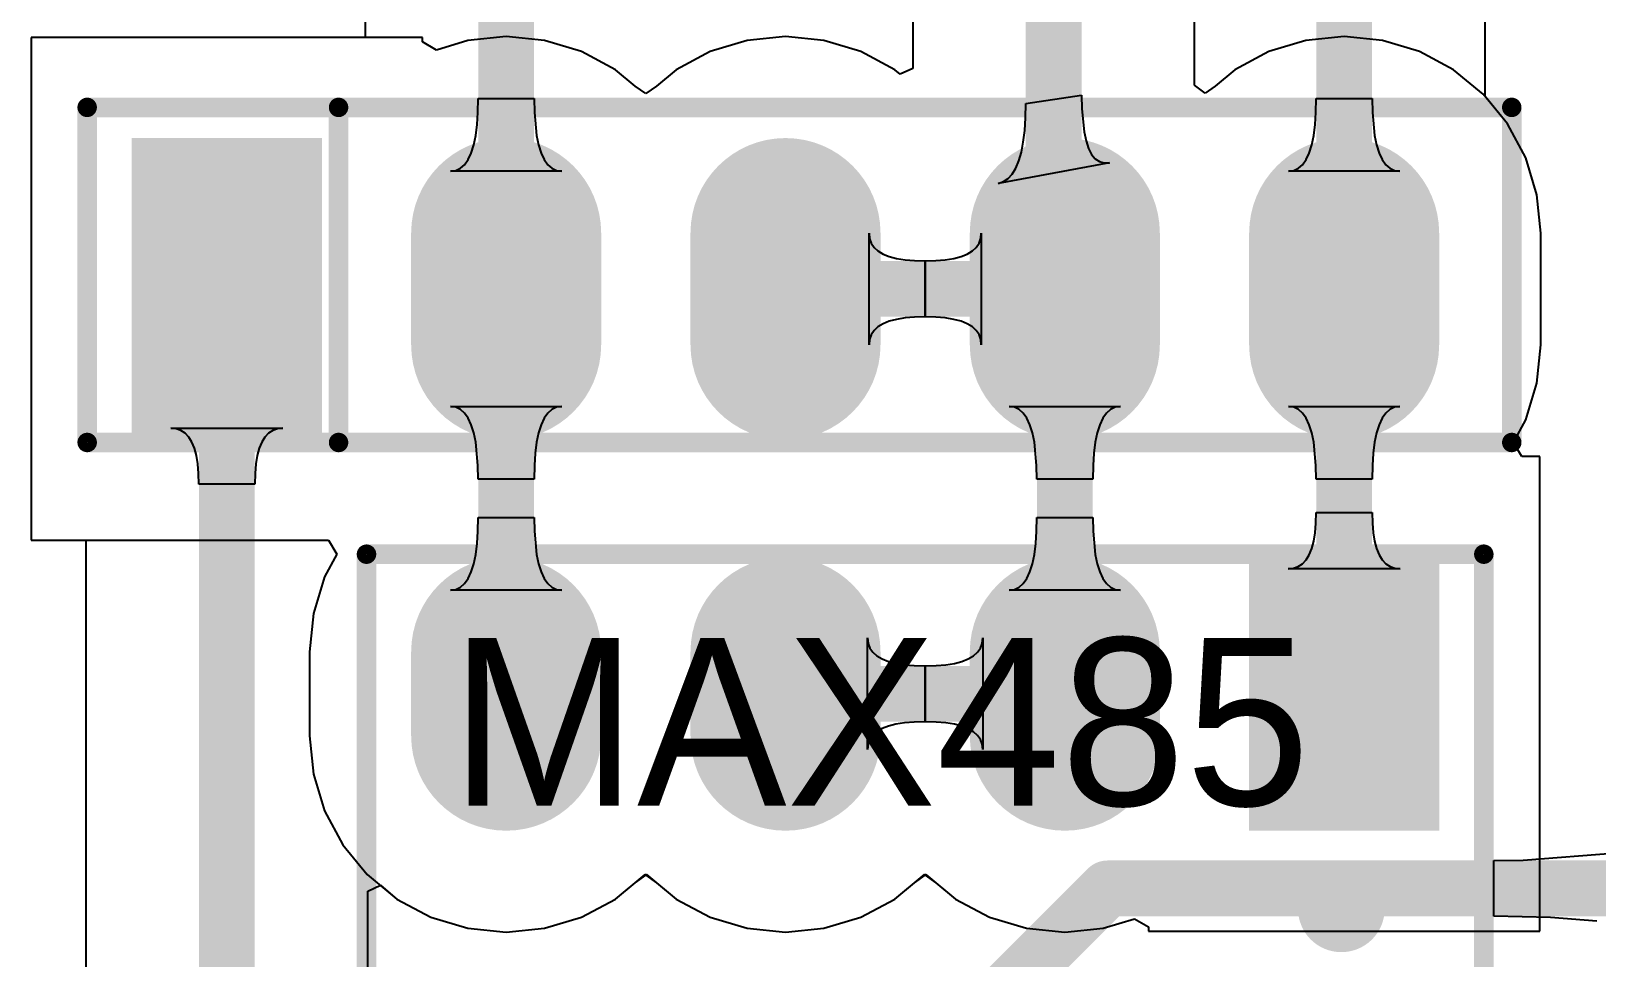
# Model space of a CAD drawing. Header units: millimetres. Extents: x 0 to 190, y 0 to 100.
# Drawn here: x 8.89 to 23.12, y 24.78 to 33.2 of the extents above; entities that cross this region are included whole.
import ezdxf

# ---------------------------------------------------------------- set-up
doc = ezdxf.new("R2010")
doc.units = ezdxf.units.MM
for name, color, linetype in [('BottomLayer', 5, 'Continuous'), ('BottomSolder', 6, 'Continuous'), ('MultiLayer', 9, 'Continuous'), ('PadHoleLayer', 156, 'Continuous'), ('TopLayer', 1, 'Continuous'), ('TopOverlay', 2, 'Continuous'), ('TopSolder', 216, 'Continuous')]:
    doc.layers.add(name, color=color, linetype=linetype)

msp = doc.modelspace()

# ---------------------------------------------------------------- hatches: boundary and pattern name
at = {"layer": 'BottomLayer'}
for points in [[(9.906, 32.131), (11.43, 32.131), (11.43, 29.591), (9.906, 29.591)], [(21.59, 28.321), (21.59, 26.035), (20.066, 26.035), (20.066, 28.321)]]:
    msp.add_hatch(color=5, dxfattribs=at).paths.add_polyline_path(points)
h = msp.add_hatch(color=5, dxfattribs=at)
edge = h.paths.add_edge_path()
edge.add_arc((13.208, 30.353), 0.762, 180, 360)
edge.add_line((13.97, 30.353), (13.97, 31.369))
edge.add_arc((13.208, 31.369), 0.762, 0, 180)
edge.add_line((12.446, 31.369), (12.446, 30.353))
h = msp.add_hatch(color=5, dxfattribs=at)
edge = h.paths.add_edge_path()
edge.add_arc((15.748, 30.353), 0.762, 180, 360)
edge.add_line((16.51, 30.353), (16.51, 31.369))
edge.add_arc((15.748, 31.369), 0.762, 0, 180)
edge.add_line((14.986, 31.369), (14.986, 30.353))
h = msp.add_hatch(color=5, dxfattribs=at)
edge = h.paths.add_edge_path()
edge.add_arc((18.288, 30.353), 0.762, 180, 360)
edge.add_line((19.05, 30.353), (19.05, 31.369))
edge.add_arc((18.288, 31.369), 0.762, 0, 180)
edge.add_line((17.526, 31.369), (17.526, 30.353))
h = msp.add_hatch(color=5, dxfattribs=at)
edge = h.paths.add_edge_path()
edge.add_arc((20.828, 30.353), 0.762, 180, 360)
edge.add_line((21.59, 30.353), (21.59, 31.369))
edge.add_arc((20.828, 31.369), 0.762, 0, 180)
edge.add_line((20.066, 31.369), (20.066, 30.353))
h = msp.add_hatch(color=5, dxfattribs=at)
edge = h.paths.add_edge_path()
edge.add_arc((13.208, 27.559), 0.762, 0, 180)
edge.add_line((12.446, 27.559), (12.446, 26.797))
edge.add_arc((13.208, 26.797), 0.762, 180, 360)
edge.add_line((13.97, 26.797), (13.97, 27.559))
h = msp.add_hatch(color=5, dxfattribs=at)
edge = h.paths.add_edge_path()
edge.add_arc((15.748, 27.559), 0.762, 0, 180)
edge.add_line((14.986, 27.559), (14.986, 26.797))
edge.add_arc((15.748, 26.797), 0.762, 180, 360)
edge.add_line((16.51, 26.797), (16.51, 27.559))
h = msp.add_hatch(color=5, dxfattribs=at)
edge = h.paths.add_edge_path()
edge.add_arc((18.288, 27.559), 0.762, 0, 180)
edge.add_line((17.526, 27.559), (17.526, 26.797))
edge.add_arc((18.288, 26.797), 0.762, 180, 360)
edge.add_line((19.05, 26.797), (19.05, 27.559))
at = {"layer": 'BottomSolder'}
for points in [[(9.804, 32.233), (11.532, 32.233), (11.532, 29.489), (9.804, 29.489)], [(21.692, 28.423), (21.692, 25.933), (19.964, 25.933), (19.964, 28.423)]]:
    msp.add_hatch(color=6, dxfattribs=at).paths.add_polyline_path(points)
h = msp.add_hatch(color=6, dxfattribs=at)
edge = h.paths.add_edge_path()
edge.add_arc((13.208, 30.353), 0.864, 180, 360)
edge.add_line((14.072, 30.353), (14.072, 31.369))
edge.add_arc((13.208, 31.369), 0.864, 0, 180)
edge.add_line((12.344, 31.369), (12.344, 30.353))
h = msp.add_hatch(color=6, dxfattribs=at)
edge = h.paths.add_edge_path()
edge.add_arc((15.748, 30.353), 0.864, 180, 360)
edge.add_line((16.612, 30.353), (16.612, 31.369))
edge.add_arc((15.748, 31.369), 0.864, 0, 180)
edge.add_line((14.884, 31.369), (14.884, 30.353))
h = msp.add_hatch(color=6, dxfattribs=at)
edge = h.paths.add_edge_path()
edge.add_arc((18.288, 30.353), 0.864, 180, 360)
edge.add_line((19.152, 30.353), (19.152, 31.369))
edge.add_arc((18.288, 31.369), 0.864, 0, 180)
edge.add_line((17.424, 31.369), (17.424, 30.353))
h = msp.add_hatch(color=6, dxfattribs=at)
edge = h.paths.add_edge_path()
edge.add_arc((20.828, 30.353), 0.864, 180, 360)
edge.add_line((21.692, 30.353), (21.692, 31.369))
edge.add_arc((20.828, 31.369), 0.864, 0, 180)
edge.add_line((19.964, 31.369), (19.964, 30.353))
h = msp.add_hatch(color=6, dxfattribs=at)
edge = h.paths.add_edge_path()
edge.add_arc((13.208, 27.559), 0.864, 0, 180)
edge.add_line((12.344, 27.559), (12.344, 26.797))
edge.add_arc((13.208, 26.797), 0.864, 180, 360)
edge.add_line((14.072, 26.797), (14.072, 27.559))
h = msp.add_hatch(color=6, dxfattribs=at)
edge = h.paths.add_edge_path()
edge.add_arc((15.748, 27.559), 0.864, 0, 180)
edge.add_line((14.884, 27.559), (14.884, 26.797))
edge.add_arc((15.748, 26.797), 0.864, 180, 360)
edge.add_line((16.612, 26.797), (16.612, 27.559))
h = msp.add_hatch(color=6, dxfattribs=at)
edge = h.paths.add_edge_path()
edge.add_arc((18.288, 27.559), 0.864, 0, 180)
edge.add_line((17.424, 27.559), (17.424, 26.797))
edge.add_arc((18.288, 26.797), 0.864, 180, 360)
edge.add_line((19.152, 26.797), (19.152, 27.559))
at = {"layer": 'MultiLayer'}
for points in [[(9.906, 32.131), (11.43, 32.131), (11.43, 29.591), (9.906, 29.591)], [(21.59, 28.321), (21.59, 26.035), (20.066, 26.035), (20.066, 28.321)]]:
    msp.add_hatch(color=9, dxfattribs=at).paths.add_polyline_path(points)
h = msp.add_hatch(color=9, dxfattribs=at)
edge = h.paths.add_edge_path()
edge.add_arc((13.208, 30.353), 0.762, 180, 360)
edge.add_line((13.97, 30.353), (13.97, 31.369))
edge.add_arc((13.208, 31.369), 0.762, 0, 180)
edge.add_line((12.446, 31.369), (12.446, 30.353))
h = msp.add_hatch(color=9, dxfattribs=at)
edge = h.paths.add_edge_path()
edge.add_arc((15.748, 30.353), 0.762, 180, 360)
edge.add_line((16.51, 30.353), (16.51, 31.369))
edge.add_arc((15.748, 31.369), 0.762, 0, 180)
edge.add_line((14.986, 31.369), (14.986, 30.353))
h = msp.add_hatch(color=9, dxfattribs=at)
edge = h.paths.add_edge_path()
edge.add_arc((18.288, 30.353), 0.762, 180, 360)
edge.add_line((19.05, 30.353), (19.05, 31.369))
edge.add_arc((18.288, 31.369), 0.762, 0, 180)
edge.add_line((17.526, 31.369), (17.526, 30.353))
h = msp.add_hatch(color=9, dxfattribs=at)
edge = h.paths.add_edge_path()
edge.add_arc((20.828, 30.353), 0.762, 180, 360)
edge.add_line((21.59, 30.353), (21.59, 31.369))
edge.add_arc((20.828, 31.369), 0.762, 0, 180)
edge.add_line((20.066, 31.369), (20.066, 30.353))
h = msp.add_hatch(color=9, dxfattribs=at)
edge = h.paths.add_edge_path()
edge.add_arc((13.208, 27.559), 0.762, 0, 180)
edge.add_line((12.446, 27.559), (12.446, 26.797))
edge.add_arc((13.208, 26.797), 0.762, 180, 360)
edge.add_line((13.97, 26.797), (13.97, 27.559))
h = msp.add_hatch(color=9, dxfattribs=at)
edge = h.paths.add_edge_path()
edge.add_arc((15.748, 27.559), 0.762, 0, 180)
edge.add_line((14.986, 27.559), (14.986, 26.797))
edge.add_arc((15.748, 26.797), 0.762, 180, 360)
edge.add_line((16.51, 26.797), (16.51, 27.559))
h = msp.add_hatch(color=9, dxfattribs=at)
edge = h.paths.add_edge_path()
edge.add_arc((18.288, 27.559), 0.762, 0, 180)
edge.add_line((17.526, 27.559), (17.526, 26.797))
edge.add_arc((18.288, 26.797), 0.762, 180, 360)
edge.add_line((19.05, 26.797), (19.05, 27.559))
at = {"layer": 'PadHoleLayer'}
h = msp.add_hatch(color=156, dxfattribs=at)
edge = h.paths.add_edge_path()
edge.add_arc((10.668, 30.861), 0.406, 0, 360)
h = msp.add_hatch(color=156, dxfattribs=at)
edge = h.paths.add_edge_path()
edge.add_arc((13.208, 30.861), 0.406, 0, 360)
h = msp.add_hatch(color=156, dxfattribs=at)
edge = h.paths.add_edge_path()
edge.add_arc((15.748, 30.861), 0.406, 0, 360)
h = msp.add_hatch(color=156, dxfattribs=at)
edge = h.paths.add_edge_path()
edge.add_arc((18.288, 30.861), 0.406, 0, 360)
h = msp.add_hatch(color=156, dxfattribs=at)
edge = h.paths.add_edge_path()
edge.add_arc((20.828, 30.861), 0.406, 0, 360)
h = msp.add_hatch(color=156, dxfattribs=at)
edge = h.paths.add_edge_path()
edge.add_arc((13.208, 27.178), 0.394, 0, 360)
h = msp.add_hatch(color=156, dxfattribs=at)
edge = h.paths.add_edge_path()
edge.add_arc((15.748, 27.178), 0.394, 0, 360)
h = msp.add_hatch(color=156, dxfattribs=at)
edge = h.paths.add_edge_path()
edge.add_arc((18.288, 27.178), 0.394, 0, 360)
h = msp.add_hatch(color=156, dxfattribs=at)
edge = h.paths.add_edge_path()
edge.add_arc((20.828, 27.178), 0.394, 0, 360)
at = {"layer": 'TopLayer'}
for points in [[(9.906, 32.131), (11.43, 32.131), (11.43, 29.591), (9.906, 29.591)], [(21.59, 28.321), (21.59, 26.035), (20.066, 26.035), (20.066, 28.321)]]:
    msp.add_hatch(color=1, dxfattribs=at).paths.add_polyline_path(points)
h = msp.add_hatch(color=1, dxfattribs=at)
edge = h.paths.add_edge_path()
edge.add_arc((13.208, 30.353), 0.762, 180, 360)
edge.add_line((13.97, 30.353), (13.97, 31.369))
edge.add_arc((13.208, 31.369), 0.762, 0, 180)
edge.add_line((12.446, 31.369), (12.446, 30.353))
h = msp.add_hatch(color=1, dxfattribs=at)
edge = h.paths.add_edge_path()
edge.add_arc((15.748, 30.353), 0.762, 180, 360)
edge.add_line((16.51, 30.353), (16.51, 31.369))
edge.add_arc((15.748, 31.369), 0.762, 0, 180)
edge.add_line((14.986, 31.369), (14.986, 30.353))
h = msp.add_hatch(color=1, dxfattribs=at)
edge = h.paths.add_edge_path()
edge.add_arc((18.288, 30.353), 0.762, 180, 360)
edge.add_line((19.05, 30.353), (19.05, 31.369))
edge.add_arc((18.288, 31.369), 0.762, 0, 180)
edge.add_line((17.526, 31.369), (17.526, 30.353))
h = msp.add_hatch(color=1, dxfattribs=at)
edge = h.paths.add_edge_path()
edge.add_arc((20.828, 30.353), 0.762, 180, 360)
edge.add_line((21.59, 30.353), (21.59, 31.369))
edge.add_arc((20.828, 31.369), 0.762, 0, 180)
edge.add_line((20.066, 31.369), (20.066, 30.353))
h = msp.add_hatch(color=1, dxfattribs=at)
edge = h.paths.add_edge_path()
edge.add_arc((13.208, 27.559), 0.762, 0, 180)
edge.add_line((12.446, 27.559), (12.446, 26.797))
edge.add_arc((13.208, 26.797), 0.762, 180, 360)
edge.add_line((13.97, 26.797), (13.97, 27.559))
h = msp.add_hatch(color=1, dxfattribs=at)
edge = h.paths.add_edge_path()
edge.add_arc((15.748, 27.559), 0.762, 0, 180)
edge.add_line((14.986, 27.559), (14.986, 26.797))
edge.add_arc((15.748, 26.797), 0.762, 180, 360)
edge.add_line((16.51, 26.797), (16.51, 27.559))
h = msp.add_hatch(color=1, dxfattribs=at)
edge = h.paths.add_edge_path()
edge.add_arc((18.288, 27.559), 0.762, 0, 180)
edge.add_line((17.526, 27.559), (17.526, 26.797))
edge.add_arc((18.288, 26.797), 0.762, 180, 360)
edge.add_line((19.05, 26.797), (19.05, 27.559))
at = {"layer": 'TopSolder'}
for points in [[(9.804, 32.233), (11.532, 32.233), (11.532, 29.489), (9.804, 29.489)], [(21.692, 28.423), (21.692, 25.933), (19.964, 25.933), (19.964, 28.423)]]:
    msp.add_hatch(color=216, dxfattribs=at).paths.add_polyline_path(points)
h = msp.add_hatch(color=216, dxfattribs=at)
edge = h.paths.add_edge_path()
edge.add_arc((13.208, 30.353), 0.864, 180, 360)
edge.add_line((14.072, 30.353), (14.072, 31.369))
edge.add_arc((13.208, 31.369), 0.864, 0, 180)
edge.add_line((12.344, 31.369), (12.344, 30.353))
h = msp.add_hatch(color=216, dxfattribs=at)
edge = h.paths.add_edge_path()
edge.add_arc((15.748, 30.353), 0.864, 180, 360)
edge.add_line((16.612, 30.353), (16.612, 31.369))
edge.add_arc((15.748, 31.369), 0.864, 0, 180)
edge.add_line((14.884, 31.369), (14.884, 30.353))
h = msp.add_hatch(color=216, dxfattribs=at)
edge = h.paths.add_edge_path()
edge.add_arc((18.288, 30.353), 0.864, 180, 360)
edge.add_line((19.152, 30.353), (19.152, 31.369))
edge.add_arc((18.288, 31.369), 0.864, 0, 180)
edge.add_line((17.424, 31.369), (17.424, 30.353))
h = msp.add_hatch(color=216, dxfattribs=at)
edge = h.paths.add_edge_path()
edge.add_arc((20.828, 30.353), 0.864, 180, 360)
edge.add_line((21.692, 30.353), (21.692, 31.369))
edge.add_arc((20.828, 31.369), 0.864, 0, 180)
edge.add_line((19.964, 31.369), (19.964, 30.353))
h = msp.add_hatch(color=216, dxfattribs=at)
edge = h.paths.add_edge_path()
edge.add_arc((13.208, 27.559), 0.864, 0, 180)
edge.add_line((12.344, 27.559), (12.344, 26.797))
edge.add_arc((13.208, 26.797), 0.864, 180, 360)
edge.add_line((14.072, 26.797), (14.072, 27.559))
h = msp.add_hatch(color=216, dxfattribs=at)
edge = h.paths.add_edge_path()
edge.add_arc((15.748, 27.559), 0.864, 0, 180)
edge.add_line((14.884, 27.559), (14.884, 26.797))
edge.add_arc((15.748, 26.797), 0.864, 180, 360)
edge.add_line((16.612, 26.797), (16.612, 27.559))
h = msp.add_hatch(color=216, dxfattribs=at)
edge = h.paths.add_edge_path()
edge.add_arc((18.288, 27.559), 0.864, 0, 180)
edge.add_line((17.424, 27.559), (17.424, 26.797))
edge.add_arc((18.288, 26.797), 0.864, 180, 360)
edge.add_line((19.152, 26.797), (19.152, 27.559))

# ---------------------------------------------------------------- linework, layer by layer
at = {"layer": 'BottomLayer'}
for p, q in [((22.109, 32.611), (22.109, 51.158)), ((11.927, 34.498), (11.927, 33.147)), ((11.927, 33.147), (8.89, 33.147)), ((8.89, 33.147), (8.89, 28.575)), ((22.314, 32.362), (22.109, 32.611)), ((12.944, 32.355), (12.951, 32.467)), ((12.951, 32.467), (12.954, 32.593)), ((12.954, 32.593), (13.462, 32.593)), ((13.462, 32.593), (13.465, 32.467)), ((13.465, 32.467), (13.485, 32.256)), ((20.564, 32.355), (20.571, 32.467)), ((20.571, 32.467), (20.574, 32.593)), ((20.574, 32.593), (21.082, 32.593)), ((21.082, 32.593), (21.085, 32.467)), ((21.085, 32.467), (21.105, 32.256)), ((12.931, 32.256), (12.944, 32.355)), ((20.551, 32.256), (20.564, 32.355)), ((22.479, 32.053), (22.314, 32.362)), ((12.891, 32.097), (12.914, 32.17)), ((12.914, 32.17), (12.931, 32.256)), ((13.485, 32.256), (13.502, 32.17)), ((13.502, 32.17), (13.525, 32.097)), ((20.511, 32.097), (20.534, 32.17)), ((20.534, 32.17), (20.551, 32.256)), ((21.105, 32.256), (21.122, 32.17)), ((21.122, 32.17), (21.145, 32.097)), ((12.83, 31.991), (12.863, 32.037)), ((12.863, 32.037), (12.891, 32.097)), ((13.525, 32.097), (13.553, 32.037)), ((13.553, 32.037), (13.586, 31.991)), ((20.45, 31.991), (20.483, 32.037)), ((20.483, 32.037), (20.511, 32.097)), ((21.145, 32.097), (21.173, 32.037)), ((21.173, 32.037), (21.206, 31.991)), ((22.58, 31.718), (22.479, 32.053)), ((12.702, 31.932), (12.75, 31.938)), ((13.714, 31.932), (12.702, 31.932)), ((12.75, 31.938), (12.793, 31.958)), ((12.793, 31.958), (12.83, 31.991)), ((13.586, 31.991), (13.623, 31.958)), ((13.623, 31.958), (13.666, 31.938)), ((13.666, 31.938), (13.714, 31.932)), ((20.322, 31.932), (20.37, 31.938)), ((21.334, 31.932), (20.322, 31.932)), ((20.37, 31.938), (20.413, 31.958)), ((20.413, 31.958), (20.45, 31.991)), ((21.206, 31.991), (21.243, 31.958)), ((21.243, 31.958), (21.286, 31.938)), ((21.286, 31.938), (21.334, 31.932)), ((22.615, 31.369), (22.58, 31.718)), ((16.508, 30.353), (16.508, 31.369)), ((16.508, 31.369), (16.513, 31.32)), ((16.513, 31.32), (16.528, 31.277)), ((17.508, 31.278), (17.523, 31.321)), ((17.523, 31.321), (17.528, 31.369)), ((17.528, 31.369), (17.528, 30.353)), ((22.615, 30.353), (22.615, 31.369)), ((16.528, 31.277), (16.554, 31.239)), ((16.554, 31.239), (16.589, 31.206)), ((16.589, 31.206), (16.635, 31.178)), ((16.635, 31.178), (16.692, 31.156)), ((17.344, 31.156), (17.401, 31.178)), ((17.401, 31.178), (17.447, 31.206)), ((17.447, 31.206), (17.482, 31.239)), ((17.482, 31.239), (17.508, 31.278)), ((16.692, 31.156), (16.758, 31.138)), ((16.758, 31.138), (16.835, 31.125)), ((16.835, 31.125), (16.922, 31.118)), ((16.922, 31.118), (17.019, 31.115)), ((17.017, 31.115), (17.114, 31.118)), ((17.017, 30.607), (17.017, 31.115)), ((17.019, 31.115), (17.019, 30.607)), ((17.114, 31.118), (17.201, 31.125)), ((17.201, 31.125), (17.278, 31.138)), ((17.278, 31.138), (17.344, 31.156)), ((16.922, 30.604), (16.835, 30.597)), ((17.019, 30.607), (16.922, 30.604)), ((17.114, 30.604), (17.017, 30.607)), ((17.201, 30.597), (17.114, 30.604)), ((16.554, 30.483), (16.528, 30.444)), ((16.589, 30.516), (16.554, 30.483)), ((16.635, 30.543), (16.589, 30.516)), ((16.692, 30.566), (16.635, 30.543)), ((16.758, 30.584), (16.692, 30.566)), ((16.835, 30.597), (16.758, 30.584)), ((17.278, 30.584), (17.201, 30.597)), ((17.344, 30.566), (17.278, 30.584)), ((17.401, 30.544), (17.344, 30.566)), ((17.447, 30.516), (17.401, 30.544)), ((17.482, 30.483), (17.447, 30.516)), ((17.508, 30.445), (17.482, 30.483)), ((16.513, 30.401), (16.508, 30.353)), ((16.528, 30.444), (16.513, 30.401)), ((17.523, 30.402), (17.508, 30.445)), ((17.528, 30.353), (17.523, 30.402)), ((22.58, 30.004), (22.615, 30.353)), ((22.479, 29.669), (22.58, 30.004)), ((12.75, 29.784), (12.702, 29.79)), ((12.702, 29.79), (13.714, 29.79)), ((12.793, 29.764), (12.75, 29.784)), ((12.83, 29.731), (12.793, 29.764)), ((13.623, 29.764), (13.586, 29.731)), ((13.666, 29.784), (13.623, 29.764)), ((13.714, 29.79), (13.666, 29.784)), ((17.83, 29.784), (17.782, 29.79)), ((17.782, 29.79), (18.794, 29.79)), ((17.873, 29.764), (17.83, 29.784)), ((17.91, 29.731), (17.873, 29.764)), ((18.703, 29.764), (18.666, 29.731)), ((18.746, 29.784), (18.703, 29.764)), ((18.794, 29.79), (18.746, 29.784)), ((20.37, 29.784), (20.322, 29.79)), ((20.322, 29.79), (21.334, 29.79)), ((20.413, 29.764), (20.37, 29.784)), ((20.45, 29.731), (20.413, 29.764)), ((21.243, 29.764), (21.206, 29.731)), ((21.286, 29.784), (21.243, 29.764)), ((21.334, 29.79), (21.286, 29.784)), ((12.863, 29.685), (12.83, 29.731)), ((12.891, 29.625), (12.863, 29.685)), ((12.914, 29.552), (12.891, 29.625)), ((13.525, 29.625), (13.502, 29.552)), ((13.553, 29.685), (13.525, 29.625)), ((13.586, 29.731), (13.553, 29.685)), ((17.943, 29.685), (17.91, 29.731)), ((17.971, 29.625), (17.943, 29.685)), ((17.994, 29.552), (17.971, 29.625)), ((18.605, 29.625), (18.582, 29.552)), ((18.633, 29.685), (18.605, 29.625)), ((18.666, 29.731), (18.633, 29.685)), ((20.483, 29.685), (20.45, 29.731)), ((20.511, 29.625), (20.483, 29.685)), ((20.534, 29.552), (20.511, 29.625)), ((21.145, 29.625), (21.122, 29.552)), ((21.173, 29.685), (21.145, 29.625)), ((21.206, 29.731), (21.173, 29.685)), ((22.369, 29.464), (22.479, 29.669)), ((10.208, 29.589), (10.16, 29.594)), ((10.16, 29.594), (11.176, 29.594)), ((10.251, 29.574), (10.208, 29.589)), ((10.29, 29.548), (10.251, 29.574)), ((10.323, 29.513), (10.29, 29.548)), ((10.351, 29.467), (10.323, 29.513)), ((10.373, 29.411), (10.351, 29.467)), ((10.986, 29.467), (10.963, 29.411)), ((11.013, 29.513), (10.986, 29.467)), ((11.046, 29.548), (11.013, 29.513)), ((11.085, 29.574), (11.046, 29.548)), ((11.128, 29.589), (11.085, 29.574)), ((11.176, 29.594), (11.128, 29.589)), ((12.931, 29.466), (12.914, 29.552)), ((12.951, 29.255), (12.931, 29.466)), ((13.485, 29.466), (13.472, 29.367)), ((13.502, 29.552), (13.485, 29.466)), ((18.011, 29.466), (17.994, 29.552)), ((18.031, 29.255), (18.011, 29.466)), ((18.565, 29.466), (18.552, 29.367)), ((18.582, 29.552), (18.565, 29.466)), ((20.551, 29.466), (20.534, 29.552)), ((20.571, 29.255), (20.551, 29.466)), ((21.105, 29.466), (21.092, 29.367)), ((21.122, 29.552), (21.105, 29.466)), ((10.391, 29.345), (10.373, 29.411)), ((10.404, 29.269), (10.391, 29.345)), ((10.945, 29.345), (10.932, 29.269)), ((10.963, 29.411), (10.945, 29.345)), ((13.472, 29.367), (13.465, 29.255)), ((18.552, 29.367), (18.545, 29.255)), ((21.092, 29.367), (21.085, 29.255)), ((22.445, 29.337), (22.369, 29.464)), ((22.606, 29.337), (22.445, 29.337)), ((22.606, 25.019), (22.606, 29.337)), ((10.411, 29.183), (10.404, 29.269)), ((10.414, 29.086), (10.411, 29.183)), ((10.925, 29.183), (10.922, 29.086)), ((10.932, 29.269), (10.925, 29.183)), ((12.954, 29.129), (12.951, 29.255)), ((13.465, 29.255), (13.462, 29.129)), ((18.034, 29.129), (18.031, 29.255)), ((18.545, 29.255), (18.542, 29.129)), ((20.574, 29.129), (20.571, 29.255)), ((21.085, 29.255), (21.082, 29.129)), ((10.922, 29.086), (10.414, 29.086)), ((13.462, 29.129), (12.954, 29.129)), ((18.542, 29.129), (18.034, 29.129)), ((21.082, 29.129), (20.574, 29.129)), ((12.951, 28.657), (12.954, 28.783)), ((12.954, 28.783), (13.462, 28.783)), ((13.462, 28.783), (13.465, 28.657)), ((18.031, 28.657), (18.034, 28.783)), ((18.034, 28.783), (18.542, 28.783)), ((18.542, 28.783), (18.545, 28.657)), ((20.571, 28.729), (20.574, 28.826)), ((20.574, 28.826), (21.082, 28.826)), ((21.082, 28.826), (21.085, 28.729)), ((12.944, 28.545), (12.951, 28.657)), ((13.465, 28.657), (13.485, 28.446)), ((18.024, 28.545), (18.031, 28.657)), ((18.545, 28.657), (18.565, 28.446)), ((20.551, 28.565), (20.564, 28.642)), ((20.564, 28.642), (20.571, 28.729)), ((21.085, 28.729), (21.092, 28.642)), ((21.092, 28.642), (21.105, 28.565)), ((8.89, 28.575), (9.387, 28.575)), ((9.387, 28.575), (9.387, 20.784)), ((12.931, 28.446), (12.944, 28.545)), ((18.011, 28.446), (18.024, 28.545)), ((20.511, 28.443), (20.533, 28.499)), ((20.533, 28.499), (20.551, 28.565)), ((21.105, 28.565), (21.123, 28.499)), ((21.123, 28.499), (21.145, 28.443)), ((12.891, 28.287), (12.914, 28.36)), ((12.914, 28.36), (12.931, 28.446)), ((13.485, 28.446), (13.502, 28.36)), ((13.502, 28.36), (13.525, 28.287)), ((17.971, 28.287), (17.994, 28.36)), ((17.994, 28.36), (18.011, 28.446)), ((18.565, 28.446), (18.582, 28.36)), ((18.582, 28.36), (18.605, 28.287)), ((20.368, 28.32), (20.411, 28.335)), ((20.411, 28.335), (20.45, 28.361)), ((20.45, 28.361), (20.483, 28.397)), ((20.483, 28.397), (20.511, 28.443)), ((21.145, 28.443), (21.173, 28.397)), ((21.173, 28.397), (21.206, 28.361)), ((21.206, 28.361), (21.245, 28.335)), ((21.245, 28.335), (21.288, 28.32)), ((12.83, 28.181), (12.863, 28.227)), ((12.863, 28.227), (12.891, 28.287)), ((13.525, 28.287), (13.553, 28.227)), ((13.553, 28.227), (13.586, 28.181)), ((17.91, 28.181), (17.943, 28.227)), ((17.943, 28.227), (17.971, 28.287)), ((18.605, 28.287), (18.633, 28.227)), ((18.633, 28.227), (18.666, 28.181)), ((20.32, 28.315), (20.368, 28.32)), ((21.336, 28.315), (20.32, 28.315)), ((21.288, 28.32), (21.336, 28.315)), ((12.702, 28.122), (12.75, 28.128)), ((13.714, 28.122), (12.702, 28.122)), ((12.75, 28.128), (12.793, 28.148)), ((12.793, 28.148), (12.83, 28.181)), ((13.586, 28.181), (13.623, 28.148)), ((13.623, 28.148), (13.666, 28.128)), ((13.666, 28.128), (13.714, 28.122)), ((17.782, 28.122), (17.83, 28.128)), ((18.794, 28.122), (17.782, 28.122)), ((17.83, 28.128), (17.873, 28.148)), ((17.873, 28.148), (17.91, 28.181)), ((18.666, 28.181), (18.703, 28.148)), ((18.703, 28.148), (18.746, 28.128)), ((18.746, 28.128), (18.794, 28.122)), ((16.495, 26.67), (16.495, 27.686)), ((16.495, 27.686), (16.5, 27.637)), ((16.5, 27.637), (16.516, 27.594)), ((17.52, 27.594), (17.536, 27.637)), ((17.536, 27.637), (17.541, 27.686)), ((17.541, 27.686), (17.541, 26.67)), ((16.516, 27.594), (16.542, 27.556)), ((16.542, 27.556), (16.579, 27.523)), ((16.579, 27.523), (16.626, 27.495)), ((16.626, 27.495), (16.684, 27.473)), ((16.684, 27.473), (16.752, 27.455)), ((17.284, 27.455), (17.352, 27.473)), ((17.352, 27.473), (17.41, 27.495)), ((17.41, 27.495), (17.457, 27.523)), ((17.457, 27.523), (17.494, 27.556)), ((17.494, 27.556), (17.52, 27.594)), ((16.752, 27.455), (16.83, 27.442)), ((16.83, 27.442), (16.919, 27.435)), ((16.919, 27.435), (17.019, 27.432)), ((17.017, 27.432), (17.117, 27.435)), ((17.017, 26.924), (17.017, 27.432)), ((17.019, 27.432), (17.019, 26.924)), ((17.117, 27.435), (17.206, 27.442)), ((17.206, 27.442), (17.284, 27.455)), ((16.83, 26.914), (16.752, 26.901)), ((16.919, 26.921), (16.83, 26.914)), ((17.019, 26.924), (16.919, 26.921)), ((17.117, 26.921), (17.017, 26.924)), ((17.206, 26.914), (17.117, 26.921)), ((17.284, 26.901), (17.206, 26.914)), ((16.516, 26.762), (16.5, 26.719)), ((16.542, 26.8), (16.516, 26.762)), ((16.579, 26.833), (16.542, 26.8)), ((16.626, 26.861), (16.579, 26.833)), ((16.684, 26.883), (16.626, 26.861)), ((16.752, 26.901), (16.684, 26.883)), ((17.352, 26.883), (17.284, 26.901)), ((17.41, 26.861), (17.352, 26.883)), ((17.457, 26.833), (17.41, 26.861)), ((17.494, 26.8), (17.457, 26.833)), ((17.52, 26.762), (17.494, 26.8)), ((17.536, 26.719), (17.52, 26.762)), ((16.5, 26.719), (16.495, 26.67)), ((17.541, 26.67), (17.536, 26.719)), ((14.201, 25.311), (14.471, 25.534)), ((14.471, 25.534), (14.485, 25.534)), ((14.485, 25.534), (14.755, 25.311)), ((16.921, 25.46), (17.018, 25.529)), ((17.018, 25.529), (17.115, 25.46)), ((11.949, 25.382), (12.064, 25.436)), ((11.949, 22.557), (11.949, 25.382)), ((12.064, 25.436), (12.215, 25.311)), ((16.741, 25.311), (16.921, 25.46)), ((17.115, 25.46), (17.295, 25.311)), ((12.215, 25.311), (12.524, 25.146)), ((13.892, 25.146), (14.201, 25.311)), ((14.755, 25.311), (15.064, 25.146)), ((16.432, 25.146), (16.741, 25.311)), ((17.295, 25.311), (17.604, 25.146)), ((12.524, 25.146), (12.859, 25.045)), ((13.557, 25.045), (13.892, 25.146)), ((15.064, 25.146), (15.399, 25.045)), ((16.097, 25.045), (16.432, 25.146)), ((17.604, 25.146), (17.939, 25.045)), ((18.637, 25.045), (18.923, 25.132)), ((18.923, 25.132), (19.05, 25.059)), ((19.05, 25.059), (19.05, 25.019)), ((12.859, 25.045), (13.208, 25.01)), ((13.208, 25.01), (13.557, 25.045)), ((15.399, 25.045), (15.748, 25.01)), ((15.748, 25.01), (16.097, 25.045)), ((17.939, 25.045), (18.288, 25.01)), ((18.288, 25.01), (18.637, 25.045)), ((19.05, 25.019), (22.606, 25.019))]:
    msp.add_line(p, q, dxfattribs=at)
at = {"layer": 'BottomLayer', "const_width": 0.508}
for points in [[(20.828, 30.861), (20.828, 51.689)], [(13.208, 30.861), (13.208, 34.498)], [(10.668, 19.705), (10.668, 30.861)], [(13.208, 27.178), (13.208, 30.861)], [(15.748, 30.861), (18.288, 30.861)], [(18.288, 27.178), (18.288, 30.861)], [(20.828, 27.178), (20.828, 30.861)], [(15.748, 27.178), (18.288, 27.178)]]:
    msp.add_lwpolyline(points, dxfattribs=at)
at = {"layer": 'BottomLayer', "const_width": 0.254}
for points in [[(10.541, 30.861, 1), (10.795, 30.861, 1)], [(13.081, 30.861, 1), (13.335, 30.861, 1)], [(13.081, 30.861, 1), (13.335, 30.861, 1)], [(15.621, 30.861, 1), (15.875, 30.861, 1)], [(18.161, 30.861, 1), (18.415, 30.861, 1)], [(18.161, 30.861, 1), (18.415, 30.861, 1)], [(20.701, 30.861, 1), (20.955, 30.861, 1)], [(20.701, 30.861, 1), (20.955, 30.861, 1)], [(13.081, 27.178, 1), (13.335, 27.178, 1)], [(15.621, 27.178, 1), (15.875, 27.178, 1)], [(18.161, 27.178, 1), (18.415, 27.178, 1)], [(18.161, 27.178, 1), (18.415, 27.178, 1)], [(20.701, 27.178, 1), (20.955, 27.178, 1)]]:
    msp.add_lwpolyline(points, format="xyb", close=True, dxfattribs=at)
at = {"layer": 'TopLayer'}
for p, q in [((19.468, 32.714), (19.468, 41.393)), ((16.906, 41.223), (16.906, 32.867)), ((12.446, 33.147), (8.89, 33.147)), ((8.89, 33.147), (8.89, 28.575)), ((12.446, 33.107), (12.446, 33.147)), ((12.573, 33.034), (12.446, 33.107)), ((12.859, 33.121), (12.573, 33.034)), ((13.208, 33.156), (12.859, 33.121)), ((13.557, 33.121), (13.208, 33.156)), ((13.892, 33.02), (13.557, 33.121)), ((15.399, 33.121), (15.064, 33.02)), ((15.748, 33.156), (15.399, 33.121)), ((16.097, 33.121), (15.748, 33.156)), ((16.432, 33.02), (16.097, 33.121)), ((20.479, 33.121), (20.144, 33.02)), ((20.828, 33.156), (20.479, 33.121)), ((21.177, 33.121), (20.828, 33.156)), ((21.512, 33.02), (21.177, 33.121)), ((14.201, 32.855), (13.892, 33.02)), ((15.064, 33.02), (14.755, 32.855)), ((16.741, 32.855), (16.432, 33.02)), ((20.144, 33.02), (19.835, 32.855)), ((21.821, 32.855), (21.512, 33.02)), ((14.381, 32.706), (14.201, 32.855)), ((14.755, 32.855), (14.575, 32.706)), ((16.791, 32.813), (16.741, 32.855)), ((16.906, 32.867), (16.791, 32.813)), ((19.835, 32.855), (19.655, 32.706)), ((22.091, 32.632), (21.821, 32.855)), ((14.478, 32.637), (14.381, 32.706)), ((14.575, 32.706), (14.478, 32.637)), ((17.933, 32.548), (18.441, 32.624)), ((18.441, 32.624), (18.444, 32.499)), ((19.565, 32.642), (19.468, 32.714)), ((19.655, 32.706), (19.565, 32.642)), ((22.314, 32.362), (22.091, 32.632)), ((17.93, 32.418), (17.933, 32.548)), ((18.444, 32.499), (18.464, 32.291)), ((17.923, 32.301), (17.93, 32.418)), ((22.479, 32.053), (22.314, 32.362)), ((17.893, 32.105), (17.91, 32.197)), ((17.91, 32.197), (17.923, 32.301)), ((18.464, 32.291), (18.481, 32.208)), ((18.481, 32.208), (18.504, 32.139)), ((17.87, 32.026), (17.893, 32.105)), ((18.504, 32.139), (18.532, 32.085)), ((18.532, 32.085), (18.565, 32.045)), ((18.565, 32.045), (18.603, 32.019)), ((22.58, 31.718), (22.479, 32.053)), ((18.694, 32.009), (17.681, 31.821)), ((17.772, 31.865), (17.81, 31.906)), ((17.81, 31.906), (17.842, 31.96)), ((17.842, 31.96), (17.87, 32.026)), ((18.603, 32.019), (18.646, 32.007)), ((18.646, 32.007), (18.694, 32.009)), ((17.681, 31.821), (17.729, 31.837)), ((17.729, 31.837), (17.772, 31.865)), ((22.615, 31.369), (22.58, 31.718)), ((22.615, 30.353), (22.615, 31.369)), ((22.58, 30.004), (22.615, 30.353)), ((22.479, 29.669), (22.58, 30.004)), ((22.369, 29.464), (22.479, 29.669)), ((22.445, 29.337), (22.369, 29.464)), ((22.606, 29.337), (22.445, 29.337)), ((22.606, 25.019), (22.606, 29.337)), ((8.89, 28.575), (11.591, 28.575)), ((11.591, 28.575), (11.667, 28.448)), ((11.667, 28.448), (11.557, 28.243)), ((11.557, 28.243), (11.456, 27.908)), ((11.456, 27.908), (11.421, 27.559)), ((11.421, 27.559), (11.421, 26.797)), ((11.421, 26.797), (11.456, 26.448)), ((11.456, 26.448), (11.557, 26.113)), ((11.557, 26.113), (11.722, 25.804)), ((11.722, 25.804), (11.945, 25.534)), ((22.188, 25.662), (22.456, 25.665)), ((22.188, 25.154), (22.188, 25.662)), ((22.456, 25.665), (23.306, 25.731)), ((11.945, 25.534), (12.215, 25.311)), ((14.381, 25.46), (14.478, 25.529)), ((14.478, 25.529), (14.575, 25.46)), ((16.741, 25.311), (17.011, 25.534)), ((17.011, 25.534), (17.025, 25.534)), ((17.025, 25.534), (17.295, 25.311)), ((14.201, 25.311), (14.381, 25.46)), ((14.575, 25.46), (14.755, 25.311)), ((12.215, 25.311), (12.524, 25.146)), ((13.892, 25.146), (14.201, 25.311)), ((14.755, 25.311), (15.064, 25.146)), ((16.432, 25.146), (16.741, 25.311)), ((17.295, 25.311), (17.604, 25.146)), ((12.524, 25.146), (12.859, 25.045)), ((13.557, 25.045), (13.892, 25.146)), ((15.064, 25.146), (15.399, 25.045)), ((16.097, 25.045), (16.432, 25.146)), ((17.604, 25.146), (17.939, 25.045)), ((18.637, 25.045), (18.923, 25.132)), ((18.923, 25.132), (19.05, 25.059)), ((19.05, 25.059), (19.05, 25.019)), ((22.703, 25.143), (22.188, 25.154)), ((23.127, 25.11), (22.703, 25.143)), ((12.859, 25.045), (13.208, 25.01)), ((13.208, 25.01), (13.557, 25.045)), ((15.399, 25.045), (15.748, 25.01)), ((15.748, 25.01), (16.097, 25.045)), ((17.939, 25.045), (18.288, 25.01)), ((18.288, 25.01), (18.637, 25.045)), ((19.05, 25.019), (22.606, 25.019))]:
    msp.add_line(p, q, dxfattribs=at)
at = {"layer": 'TopLayer', "const_width": 0.508}
for points in [[(18.187, 30.962), (18.187, 42.835)], [(18.187, 30.962), (18.288, 30.861)], [(13.208, 19.939), (18.677, 25.408)], [(18.677, 25.408), (24.394, 25.408)]]:
    msp.add_lwpolyline(points, dxfattribs=at)
at = {"layer": 'TopLayer', "const_width": 0.254}
for points in [[(18.06, 30.962, 1), (18.314, 30.962, 1)], [(18.06, 30.962, 1), (18.314, 30.962, 1)], [(18.161, 30.861, 1), (18.415, 30.861, 1)], [(18.55, 25.408, 1), (18.804, 25.408, 1)], [(18.55, 25.408, 1), (18.804, 25.408, 1)]]:
    msp.add_lwpolyline(points, format="xyb", close=True, dxfattribs=at)
at = {"layer": 'TopOverlay', "const_width": 0.178}
for points in [[(9.398, 32.512), (22.352, 32.512)], [(9.398, 29.464), (9.398, 32.512)], [(11.684, 29.464), (11.684, 32.512)], [(22.352, 29.464), (22.352, 32.512)], [(9.398, 29.464), (22.352, 29.464)], [(11.938, 28.448), (22.098, 28.448)], [(11.938, 18.288), (11.938, 28.448)], [(22.098, 24.638), (22.098, 28.448)]]:
    msp.add_lwpolyline(points, dxfattribs=at)
at = {"layer": 'TopOverlay'}
for points, const_width in [([(9.354, 32.512, 1), (9.442, 32.512, 1)], 0.0889), ([(9.354, 32.512, 1), (9.442, 32.512, 1)], 0.0889), ([(11.64, 32.512, 1), (11.728, 32.512, 1)], 0.0889), ([(22.308, 32.512, 1), (22.396, 32.512, 1)], 0.0889), ([(22.308, 32.512, 1), (22.396, 32.512, 1)], 0.0889), ([(9.354, 29.464, 1), (9.442, 29.464, 1)], 0.0889), ([(9.354, 29.464, 1), (9.442, 29.464, 1)], 0.0889), ([(11.64, 29.464, 1), (11.728, 29.464, 1)], 0.0889), ([(22.308, 29.464, 1), (22.396, 29.464, 1)], 0.0889), ([(22.308, 29.464, 1), (22.396, 29.464, 1)], 0.0889), ([(11.894, 28.448, 1), (11.982, 28.448, 1)], 0.0889), ([(11.894, 28.448, 1), (11.982, 28.448, 1)], 0.0889), ([(22.054, 28.448, 1), (22.142, 28.448, 1)], 0.0889), ([(22.054, 28.448, 1), (22.142, 28.448, 1)], 0.0889), ([(21.006, 25.222, 1), (20.599, 25.222, 1)], 0.381), ([(20.504, 25.222, 1), (20.695, 25.222, 1)], 0.191), ([(20.911, 25.222, 1), (21.101, 25.222, 1)], 0.191)]:
    msp.add_lwpolyline(points, format="xyb", close=True, dxfattribs=dict(at, const_width=const_width))

# ---------------------------------------------------------------- texts
msp.add_text('MAX485', height=1.524, dxfattribs=at).set_placement((12.701, 26.162))

doc.saveas('drawing.dxf')
